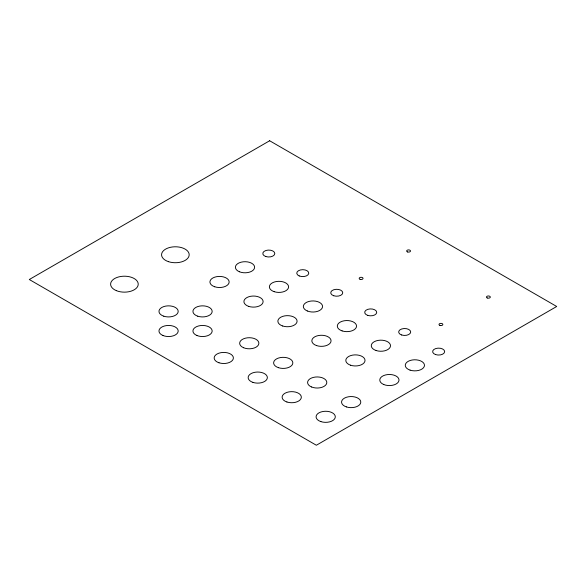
<?xml version="1.0" encoding="UTF-8"?>
<svg xmlns="http://www.w3.org/2000/svg" width="586" height="586" viewBox="0 0 586 586"><rect width="100%" height="100%" fill="white"/><g stroke="black" fill="none" stroke-linecap="round" stroke-linejoin="round"><path stroke-width="0.88" d="M269.648 140.757L29.3 279.515L316.352 445.243L556.7 306.485L269.648 140.757M265.795 256.529A6.006 3.465 0 0 0 274.797 253.526A6.006 3.465 0 0 0 265.795 250.53A6.006 3.465 0 0 0 265.795 256.529M299.241 275.947A6.006 3.465 0 0 0 308.741 273.501A6.006 3.465 0 0 0 300.318 269.978A6.006 3.465 0 0 0 299.241 275.947M333.734 295.754A6.006 3.465 0 0 0 342.744 292.758A6.006 3.465 0 0 0 333.734 289.755A6.006 3.465 0 0 0 333.734 295.754M367.708 315.371A6.006 3.465 0 0 0 376.717 312.367A6.006 3.465 0 0 0 367.708 309.364A6.006 3.465 0 0 0 367.708 315.371M401.674 334.987A6.006 3.465 0 0 0 410.683 331.984A6.006 3.465 0 0 0 401.674 328.98A6.006 3.465 0 0 0 401.674 334.987M435.647 354.596A6.006 3.465 0 0 0 444.657 351.593A6.006 3.465 0 0 0 435.647 348.589A6.006 3.465 0 0 0 435.647 354.596M168.468 261.664A13.815 7.977 0 0 0 189.19 254.756A13.815 7.977 0 0 0 168.468 247.849A13.815 7.977 0 0 0 168.468 261.664M116.314 290.634A13.815 7.977 0 0 0 138.157 285.001A13.815 7.977 0 0 0 118.782 276.892A13.815 7.977 0 0 0 116.314 290.634M162.945 335.492A9.61 5.545 0 0 0 178.137 331.573A9.61 5.545 0 0 0 164.659 325.933A9.61 5.545 0 0 0 162.945 335.492M163.78 316.191A9.61 5.545 0 0 0 178.188 311.386A9.61 5.545 0 0 0 163.78 306.581A9.61 5.545 0 0 0 163.78 316.191M197.746 316.191A9.61 5.545 0 0 0 212.161 311.386A9.61 5.545 0 0 0 197.746 306.581A9.61 5.545 0 0 0 197.746 316.191M196.911 335.492A9.61 5.545 0 0 0 212.11 331.573A9.61 5.545 0 0 0 198.632 325.933A9.61 5.545 0 0 0 196.911 335.492M218.981 362.771A9.61 5.545 0 0 0 233.389 357.965A9.61 5.545 0 0 0 218.981 353.16A9.61 5.545 0 0 0 218.981 362.771M252.954 382.387A9.61 5.545 0 0 0 267.363 377.582A9.61 5.545 0 0 0 252.954 372.777A9.61 5.545 0 0 0 252.954 382.387M286.92 401.996A9.61 5.545 0 0 0 301.336 397.191A9.61 5.545 0 0 0 286.92 392.393A9.61 5.545 0 0 0 286.92 401.996M320.894 421.612A9.61 5.545 0 0 0 335.309 416.807A9.61 5.545 0 0 0 320.894 412.002A9.61 5.545 0 0 0 320.894 421.612M346.37 406.904A9.61 5.545 0 0 0 360.786 402.099A9.61 5.545 0 0 0 346.37 397.293A9.61 5.545 0 0 0 346.37 406.904M311.569 386.98A9.61 5.545 0 0 0 326.761 383.054A9.61 5.545 0 0 0 313.283 377.421A9.61 5.545 0 0 0 311.569 386.98M278.431 367.678A9.61 5.545 0 0 0 292.839 362.873A9.61 5.545 0 0 0 278.431 358.068A9.61 5.545 0 0 0 278.431 367.678M243.622 347.747A9.61 5.545 0 0 0 258.822 343.828A9.61 5.545 0 0 0 245.344 338.195A9.61 5.545 0 0 0 243.622 347.747M214.732 286.774A9.61 5.545 0 0 0 229.148 281.969A9.61 5.545 0 0 0 214.732 277.163A9.61 5.545 0 0 0 214.732 286.774M248.706 306.383A9.61 5.545 0 0 0 263.114 301.578A9.61 5.545 0 0 0 248.706 296.78A9.61 5.545 0 0 0 248.706 306.383M282.679 325.999A9.61 5.545 0 0 0 297.087 321.194A9.61 5.545 0 0 0 282.679 316.389A9.61 5.545 0 0 0 282.679 325.999M316.645 345.608A9.61 5.545 0 0 0 331.061 340.81A9.61 5.545 0 0 0 316.645 336.005A9.61 5.545 0 0 0 316.645 345.608M350.618 365.225A9.61 5.545 0 0 0 365.027 360.419A9.61 5.545 0 0 0 350.618 355.614A9.61 5.545 0 0 0 350.618 365.225M383.757 384.526A9.61 5.545 0 0 0 398.949 380.607A9.61 5.545 0 0 0 385.471 374.967A9.61 5.545 0 0 0 383.757 384.526M410.068 370.125A9.61 5.545 0 0 0 424.476 365.32A9.61 5.545 0 0 0 410.068 360.522A9.61 5.545 0 0 0 410.068 370.125M376.095 350.516A9.61 5.545 0 0 0 390.51 345.711A9.61 5.545 0 0 0 376.095 340.906A9.61 5.545 0 0 0 376.095 350.516M342.121 330.9A9.61 5.545 0 0 0 356.537 326.094A9.61 5.545 0 0 0 342.121 321.289A9.61 5.545 0 0 0 342.121 330.9M307.32 310.976A9.61 5.545 0 0 0 322.512 307.057A9.61 5.545 0 0 0 309.042 301.416A9.61 5.545 0 0 0 307.32 310.976M274.182 291.674A9.61 5.545 0 0 0 288.598 286.869A9.61 5.545 0 0 0 274.182 282.064A9.61 5.545 0 0 0 274.182 291.674M239.381 271.75A9.61 5.545 0 0 0 254.573 267.831A9.61 5.545 0 0 0 241.095 262.191A9.61 5.545 0 0 0 239.381 271.75M487.259 297.974A1.919 1.106 0 0 0 490.299 297.19A1.919 1.106 0 0 0 487.603 296.062A1.919 1.106 0 0 0 487.259 297.974M439.969 325.435A1.919 1.106 0 0 0 442.848 324.476A1.919 1.106 0 0 0 439.969 323.516A1.919 1.106 0 0 0 439.969 325.435M360.156 279.361A1.919 1.106 0 0 0 363.034 278.394A1.919 1.106 0 0 0 360.156 277.434A1.919 1.106 0 0 0 360.156 279.361M407.614 251.958A1.919 1.106 0 0 0 410.493 250.998A1.919 1.106 0 0 0 407.614 250.039A1.919 1.106 0 0 0 407.614 251.958"/></g></svg>
